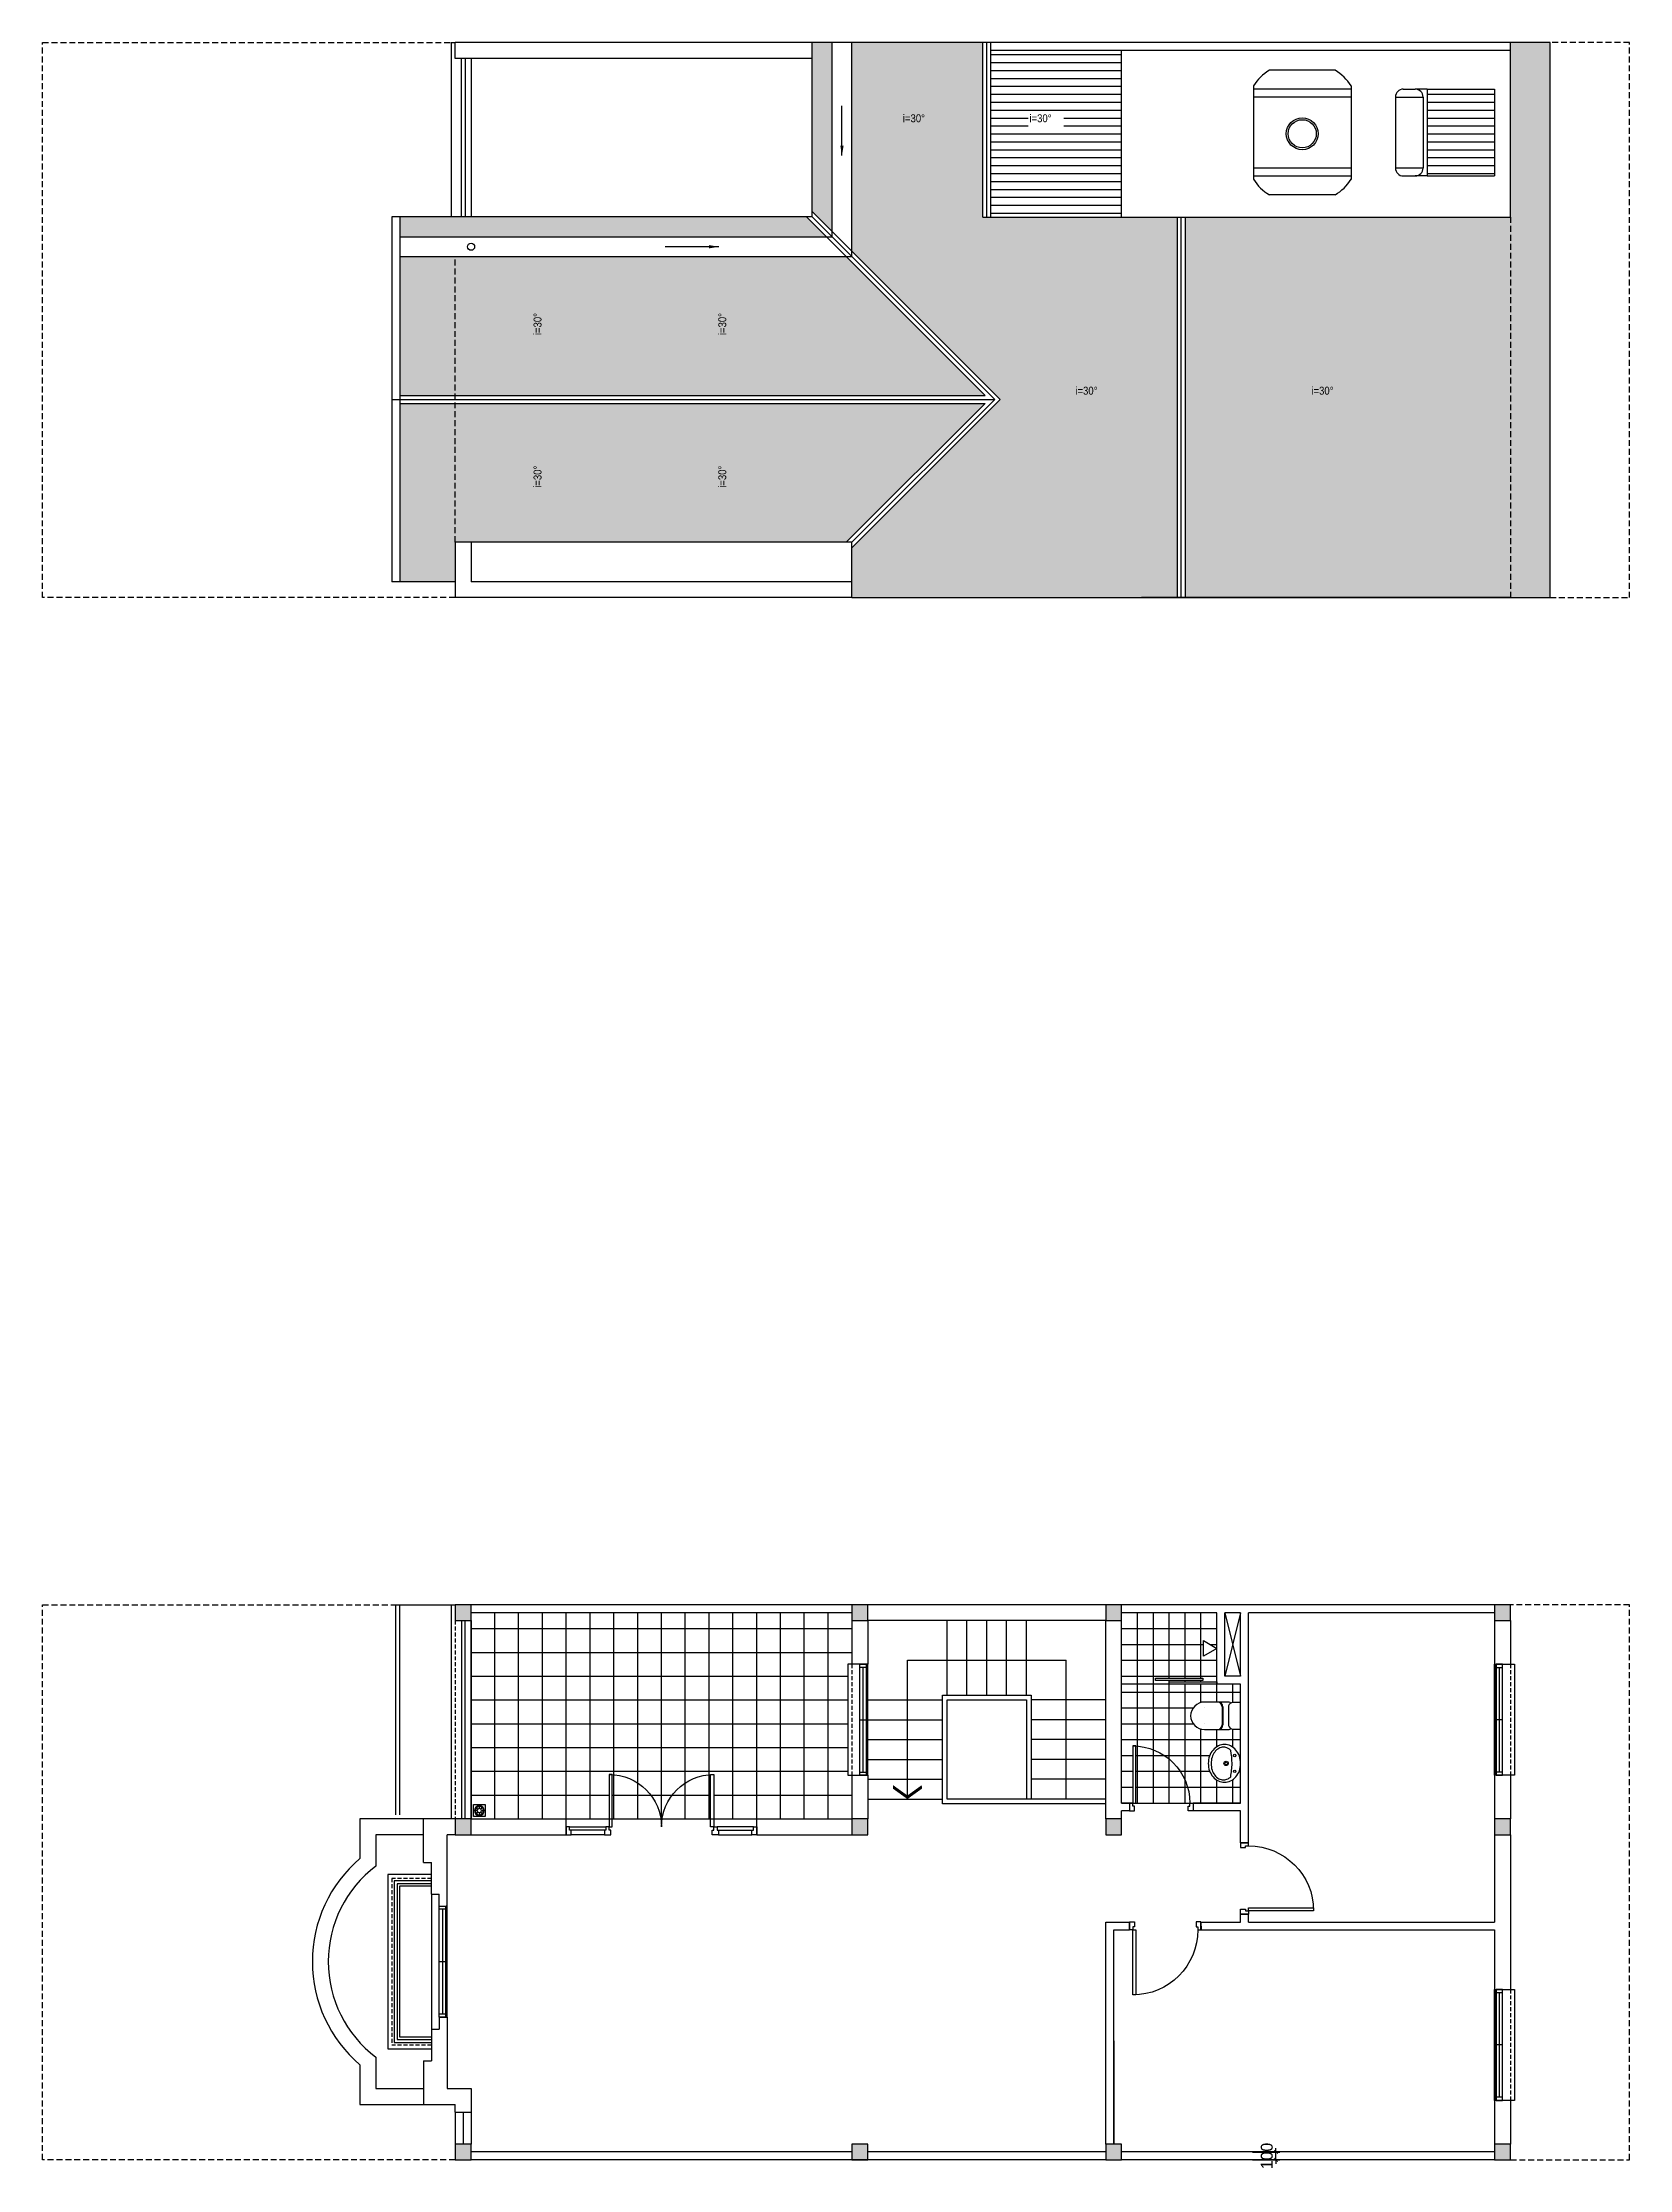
# Model space of a CAD drawing. Header units: millimetres. Extents: x 634 to 81814, y 3822 to 90754.
# Drawn here: x 1099 to 21099, y 63934 to 90754 of the extents above; entities that cross this region are included whole.
import ezdxf

# ---------------------------------------------------------------- set-up
doc = ezdxf.new("R2010")
doc.units = ezdxf.units.MM
doc.header["$MEASUREMENT"] = 0
doc.linetypes.add('DASHED', pattern=[0.75, 0.5, -0.25])
doc.linetypes.add('HIDDEN', pattern=[0.375, 0.25, -0.125])
for name, color, linetype in [('COT', 5, 'Continuous'), ('CUA', 40, 'Continuous'), ('DIM', 1, 'Continuous'), ('DOOR', 2, 'Continuous'), ('HACTH', 8, 'Continuous'), ('HAT', 252, 'Continuous'), ('HAT2', 30, 'Continuous'), ('HATCH', 34, 'Continuous'), ('LINE', 1, 'Continuous'), ('NET1', 66, 'Continuous'), ('NET2', 6, 'Continuous'), ('NET4', 5, 'Continuous'), ('NETTHAY', 4, 'Continuous'), ('NOITHAT', 11, 'Continuous'), ('nt', 146, 'Continuous'), ('TEXT', 3, 'Continuous'), ('THIETBI', 35, 'Continuous'), ('TUONG', 7, 'Continuous'), ('VAT DUNG', 9, 'Continuous'), ('VATDUNG', 8, 'Continuous')]:
    doc.layers.add(name, color=color, linetype=linetype)
doc.styles.add('Dim', font='', dxfattribs={"width": 0.95})
doc.styles.add('GHI-CHU', font='vn_vni.shx', dxfattribs={"width": 0.6, "height": 200})
doc.styles.add('style1', font='', dxfattribs={"width": 0.9})
doc.styles.get('Dim').set_extended_font_data('VNI-Helve')
doc.styles.get('style1').set_extended_font_data('VNI-Helve')
doc.dimstyles.new('LEADER', dxfattribs={"dimtxt": 60, "dimasz": 125, "dimexe": 1, "dimexo": 1, "dimgap": 1, "dimtad": 1, "dimdec": 0, "dimdsep": 46, "dimtxsty": 'style1', "dimcen": 70, "dimdle": 1, "dimclrd": 256, "dimclre": 256, "dimclrt": 7, "dimadec": 0, "dimazin": 0, "dimtfac": 1, "dimtdec": 0, "dimtix": 1, "dimtmove": 2, "dimatfit": 3, "dimfxl": 0, "dimtolj": 1, "dimtzin": 0, "dimarcsym": 0})
doc.dimstyles.new('TL50', dxfattribs={"dimscale": 0, "dimtxt": 150, "dimasz": 50, "dimexe": 50, "dimexo": 50, "dimgap": 40, "dimtad": 1, "dimdec": 0, "dimdsep": 46, "dimtxsty": 'Dim', "dimblk1": 'ARCHTICK', "dimblk2": 'ARCHTICK', "dimsah": 1, "dimcen": 1, "dimdle": 50, "dimclrd": 16, "dimclre": 16, "dimclrt": 7, "dimadec": 0, "dimazin": 0, "dimtfac": 1, "dimtdec": 0, "dimtix": 1, "dimtmove": 2, "dimatfit": 3, "dimldrblk": 'DOT', "dimfxl": 0, "dimtolj": 1, "dimarcsym": 0})

# ---------------------------------------------------------------- blocks, each defined once
blk = doc.blocks.new('_ARCHTICK')
at = {"color": 0, "linetype": 'ByBlock', "const_width": 0.15}
blk.add_lwpolyline([(-0.5, -0.5), (0.5, 0.5)], dxfattribs=at)
blk = doc.blocks.new('*D493')
at = {"layer": 'DEFPOINTS', "color": 0, "ltscale": 3, "transparency": 16777216}
for p in [(16299, 64154), (16644, 64154), (16299, 64054)]:
    blk.add_point(p, dxfattribs=at)
at = {"layer": 'DIM', "color": 16, "lineweight": -2, "ltscale": 3, "transparency": 16777216}
for p, q in [((16349, 64154), (16694, 64154)), ((16644, 64154), (16644, 64204)), ((16644, 64054), (16644, 64154)), ((16349, 64054), (16694, 64054)), ((16644, 64054), (16644, 64004))]:
    blk.add_line(p, q, dxfattribs=at)
at = {"layer": 'DIM', "color": 16, "lineweight": -2, "ltscale": 3, "transparency": 16777216, "xscale": 50, "yscale": 50, "zscale": 50}
for p, rotation in [((16644, 64154), 270), ((16644, 64054), 90)]:
    blk.add_blockref('_ARCHTICK', p, dxfattribs=dict(at, rotation=rotation))
at = {"layer": 'DIM', "color": 7, "ltscale": 3, "transparency": 16777216, "insert": (16529, 64104), "char_height": 150, "attachment_point": 5, "rotation": 90, "style": 'Dim'}
blk.add_mtext('\\A1;100', dxfattribs=at)
blk = doc.blocks.new('_Dot')
at = {"color": 0, "linetype": 'ByBlock', "lineweight": -2}
blk.add_line((-0.5, 0), (-1, 0), dxfattribs=at)
at = {"color": 0, "linetype": 'ByBlock', "const_width": 0.5}
blk.add_lwpolyline([(-0.25, 0, 1), (0.25, 0, 1)], format="xyb", close=True, dxfattribs=at)
blk = doc.blocks.new('win1400')
at = {"layer": 'DOOR', "ltscale": 3}
for p, q in [((20, 40), (20, 1360)), ((60, 40), (60, 1360)), ((100, 1360), (100, 40)), ((100, 700), (20, 700))]:
    blk.add_line(p, q, dxfattribs=at)
at = {"layer": 'DOOR'}
blk.add_lwpolyline([(0, 0), (12, 0), (12, 1400), (0, 1400)], close=True, dxfattribs=at)
at = {"layer": 'DOOR', "ltscale": 3}
for points in [[(100, 1360), (20, 1360), (20, 1400), (100, 1400)], [(100, 0), (20, 0), (20, 40), (100, 40)]]:
    blk.add_lwpolyline(points, close=True, dxfattribs=at)
blk = doc.blocks.new('door')
at = {"layer": 'DOOR', "ltscale": 3}
for points in [[(100, -40), (100, 0), (0, 0), (0, -60), (60, -60), (60, -40)], [(100, -80), (920, -80), (920, -40), (100, -40)], [(100, -860), (100, -900), (0, -900), (0, -840), (60, -840), (60, -860)]]:
    blk.add_lwpolyline(points, close=True, dxfattribs=at)
at = {"layer": 'DOOR', "color": 44, "ltscale": 3}
blk.add_arc((100, -40), 820, 270, 0, dxfattribs=at)
blk = doc.blocks.new('door800')
at = {"layer": 'DOOR', "ltscale": 3}
for points in [[(40, -100), (0, -100), (0, 0), (60, 0), (60, -60), (40, -60)], [(760, -100), (800, -100), (800, 0), (740, 0), (740, -60), (760, -60)], [(80, -100), (80, -820), (40, -820), (40, -100)]]:
    blk.add_lwpolyline(points, close=True, dxfattribs=at)
at = {"layer": 'DOOR', "color": 44, "ltscale": 3}
blk.add_arc((40, -100), 720, 270, 0, dxfattribs=at)
blk = doc.blocks.new('A$C6332211A')
blk.add_lwpolyline([(239, 408, 0.085303), (146, 392, 0.092016), (70, 348, 0.103432), (18, 281, 0.11326), (0, 204, 0.11326), (18, 128, 0.103432), (70, 60, 0.092016), (146, 16, 0.085303), (239, 0, 0.085303), (332, 16, 0.092016), (407, 60, 0.103432), (460, 128, 0.11326), (477, 204, 0.11326), (460, 281, 0.103432), (407, 348, 0.092016), (332, 392, 0.085303)], format="xyb", close=True)
for points in [[(75, 284, 0.065083), (49, 249, 0.126182), (35, 192)], [(35, 192, 0.126182), (49, 134, 0.105983), (95, 82, 0.086078), (160, 48, 0.075871), (241, 36, 0.075871), (322, 48, 0.086078), (387, 82, 0.105983), (432, 134, 0.126182), (447, 192, 0.126182), (432, 249, 0.062882), (408, 283)]]:
    blk.add_lwpolyline(points, format="xyb")
for centre, radius in [((139, 333), 15.3), ((339, 333), 15.3), ((239, 225), 27.8), ((239, 225), 18.1)]:
    blk.add_circle(centre, radius)
for centre, start, end in [((280, -844), 92.052, 100.2987), ((197, -844), 79.4023, 87.913)]:
    blk.add_arc(centre, 1146, start, end)
blk = doc.blocks.new('door2400')
at = {"layer": 'DOOR', "ltscale": 3}
for p, q in [((100, 1920), (100, 2340)), ((100, 480), (100, 60))]:
    blk.add_line(p, q, dxfattribs=at)
for points in [[(0, 2360), (0, 2400), (100, 2400), (100, 2340), (40, 2340), (40, 2360)], [(0, 1900), (40, 1900), (40, 2360), (0, 2360)], [(100, 1840), (40, 1840), (40, 1860), (0, 1860), (0, 1900), (40, 1900), (40, 1920), (100, 1920)], [(0, 1820), (-660, 1820), (-660, 1860), (0, 1860)], [(0, 580), (-660, 580), (-660, 540), (0, 540)], [(100, 560), (40, 560), (40, 540), (0, 540), (0, 500), (40, 500), (40, 480), (100, 480)], [(0, 500), (40, 500), (40, 40), (0, 40)], [(0, 40), (0, 0), (100, 0), (100, 60), (40, 60), (40, 40)]]:
    blk.add_lwpolyline(points, close=True, dxfattribs=at)
at = {"layer": 'DOOR', "color": 44, "ltscale": 3}
for centre, start, end in [((0, 1860), 180, 270), ((0, 540), 90, 180)]:
    blk.add_arc(centre, 660, start, end, dxfattribs=at)
blk = doc.blocks.new('A$C267E40F7')
at = {"layer": 'THIETBI', "ltscale": 1000}
for p, q in [((0.49, 0.75), (0.22, 0.75)), ((0.57, 0.93), (0.38, 1.12)), ((0.57, 0.57), (0.38, 0.38)), ((0.75, 1.01), (0.75, 1.28)), ((0.75, 0.49), (0.75, 0.22)), ((0.93, 0.93), (1.12, 1.12)), ((0.93, 0.57), (1.12, 0.38)), ((1.01, 0.75), (1.28, 0.75))]:
    blk.add_line(p, q, dxfattribs=at)
blk.add_lwpolyline([(0, 0), (1.5, 0), (1.5, 1.5), (0, 1.5)], close=True, dxfattribs=at)
for radius in [0.613, 0.529, 0.257]:
    blk.add_circle((0.75, 0.75), radius, dxfattribs=at)
blk = doc.blocks.new('A$C066404DB')
at = {"layer": 'THIETBI', "ltscale": 1000, "xscale": 2, "yscale": 2, "zscale": 2, "rotation": 270}
blk.add_blockref('A$C267E40F7', (0, 3), dxfattribs=at)
blk = doc.blocks.new('A$C764E3EB9')
at = {"layer": 'VATDUNG'}
for p, q in [((195, 1364), (1375, 1364)), ((237, 1364), (237, 134)), ((337, 1364), (337, 134)), ((1233, 1364), (1233, 134)), ((1333, 1364), (1333, 134)), ((0, 1164), (0, 334)), ((1570, 1164), (1570, 334)), ((195, 134), (237, 134)), ((237, 134), (1333, 134)), ((1333, 134), (1375, 134))]:
    blk.add_line(p, q, dxfattribs=at)
for radius in [201, 177]:
    blk.add_circle((800, 749), radius, dxfattribs=at)
for centre, start, end in [((507, 864), 121.9804, 149.4069), ((1063, 864), 30.5931, 58.0196), ((507, 634), 210.5931, 238.0196), ((1063, 634), 301.9804, 329.4069)]:
    blk.add_arc(centre, 589, start, end, dxfattribs=at)

msp = doc.modelspace()

# ---------------------------------------------------------------- hatches: boundary and pattern name
at = {"layer": 'HAT', "ltscale": 3}
h = msp.add_hatch(dxfattribs=at)
h.set_pattern_fill('AR-RSHKE', color=256, scale=12, angle=270, style=0)
h.set_pattern_definition([(270, (5999.22, 46254.99), (144, -306), [72, -60, 84, -36, 108, -48]), (270, (6005.22, 46182.99), (144, -306), [60, -228, 48, -72]), (270, (5990.22, 46038.99), (144, -306), [36, -372]), (0, (5999.22, 46254.99), (144, 102), [138, -438]), (0, (5999.22, 46182.99), (144, 102), [135, -441]), (0, (5999.22, 46122.99), (144, 102), [126, -450]), (0, (5990.22, 46038.99), (144, 102), [138, -438]), (0, (5990.22, 46002.99), (144, 102), [138, -438]), (0, (5999.22, 45894.99), (144, 102), [132, -444])])
h.paths.add_polyline_path([(12949.34311, 90754.49266), (11299.34311, 90754.49266), (11299.34311, 88125.49266), (13170.34311, 86254.49266), (11299.34311, 84383.49266), (11299.34311, 83754.49266), (15398.71811, 83754.49266), (15397.59311, 88554.49266), (12949.34311, 88554.49266)])
h.paths.add_polyline_path([(11049.34311, 90754.49266), (10798.96811, 90754.49266), (10798.96811, 88625.86766), (11049.34311, 88375.49266)])
h.paths.add_polyline_path([(11927.96811, 89723.24266), (12284.59311, 89723.24266), (12284.59311, 89880.36766), (11927.96811, 89880.36766)], flags=24)
h.paths.add_polyline_path([(14102.09311, 86288.11766), (14458.71811, 86288.11766), (14458.71811, 86445.24266), (14102.09311, 86445.24266)], flags=24)
h = msp.add_hatch(dxfattribs=at)
h.set_pattern_fill('AR-RSHKE', color=256, scale=12, angle=90, style=0)
h.set_pattern_definition([(90, (5999.22, 46254.99), (-144, 306), [72, -60, 84, -36, 108, -48]), (90, (5993.22, 46326.99), (-144, 306), [60, -228, 48, -72]), (90, (6008.22, 46470.99), (-144, 306), [36, -372]), (180, (5999.22, 46254.99), (-144, -102), [138, -438]), (180, (5999.22, 46326.99), (-144, -102), [135, -441]), (180, (5999.22, 46386.99), (-144, -102), [126, -450]), (180, (6008.22, 46470.99), (-144, -102), [138, -438]), (180, (6008.22, 46506.99), (-144, -102), [138, -438]), (180, (5999.22, 46614.99), (-144, -102), [132, -444])])
h.paths.add_polyline_path([(19599.34311, 88554.49266), (15499.84311, 88554.49266), (15498.71811, 83754.49266), (19598.96811, 83754.49266)])
h.paths.add_polyline_path([(20099.34311, 90754.49266), (19599.34311, 90754.49266), (19599.34311, 88554.49266), (19598.96811, 83754.49266), (20098.96811, 83754.49266)])
h.paths.add_polyline_path([(17076.96811, 86288.11766), (17433.59311, 86288.11766), (17433.59311, 86445.24266), (17076.96811, 86445.24266)], flags=24)
h = msp.add_hatch(dxfattribs=at)
h.set_pattern_fill('AR-RSHKE', color=256, scale=12, angle=180, style=0)
h.set_pattern_definition([(180, (5999.22, 46254.99), (-306, -144), [72, -60, 84, -36, 108, -48]), (180, (5927.22, 46248.99), (-306, -144), [60, -228, 48, -72]), (180, (5783.22, 46263.99), (-306, -144), [36, -372]), (270, (5999.22, 46254.99), (102, -144), [138, -438]), (270, (5927.22, 46254.99), (102, -144), [135, -441]), (270, (5867.22, 46254.99), (102, -144), [126, -450]), (270, (5783.22, 46263.99), (102, -144), [138, -438]), (270, (5747.22, 46263.99), (102, -144), [138, -438]), (270, (5639.22, 46254.99), (102, -144), [132, -444])])
h.paths.add_polyline_path([(10728.46811, 88554.86766), (5599.84311, 88554.86766), (5599.84311, 88304.49266), (10978.84311, 88304.49266)])
h.paths.add_polyline_path([(11228.84311, 88054.49266), (6299.21811, 88054.49266), (6299.21811, 86304.49266), (12978.84311, 86304.49266)])
h.paths.add_polyline_path([(6299.21811, 88054.49266), (5599.84311, 88054.49266), (5599.84311, 86304.49266), (6299.21811, 86304.49266)])
h.paths.add_polyline_path([(9741.96811, 87051.61766), (9741.96811, 87408.24266), (9584.84311, 87408.24266), (9584.84311, 87051.61766)], flags=24)
h.paths.add_polyline_path([(7413.46811, 87051.61766), (7413.46811, 87408.24266), (7256.34311, 87408.24266), (7256.34311, 87051.61766)], flags=24)
h = msp.add_hatch(dxfattribs=at)
h.set_pattern_fill('AR-RSHKE', color=256, scale=12, style=0)
h.set_pattern_definition([(0, (5999.22, 46254.99), (306, 144), [72, -60, 84, -36, 108, -48]), (0, (6071.22, 46260.99), (306, 144), [60, -228, 48, -72]), (0, (6215.22, 46245.99), (306, 144), [36, -372]), (90, (5999.22, 46254.99), (-102, 144), [138, -438]), (90, (6071.22, 46254.99), (-102, 144), [135, -441]), (90, (6131.22, 46254.99), (-102, 144), [126, -450]), (90, (6215.22, 46245.99), (-102, 144), [138, -438]), (90, (6251.22, 46245.99), (-102, 144), [138, -438]), (90, (6359.22, 46254.99), (-102, 144), [132, -444])])
h.paths.add_polyline_path([(12978.84311, 86204.49266), (6299.21811, 86204.49266), (6299.21811, 84454.49266), (11228.84311, 84454.49266)])
h.paths.add_polyline_path([(6299.21811, 86204.49266), (5599.84311, 86204.49266), (5599.84311, 83954.11766), (6299.46811, 83954.11766), (6299.46811, 84454.49266), (6299.21811, 84454.49266)])
h.paths.add_polyline_path([(7413.46811, 85126.49266), (7413.46811, 85483.11766), (7256.34311, 85483.11766), (7256.34311, 85126.49266)], flags=24)
h.paths.add_polyline_path([(9741.96811, 85126.49266), (9741.96811, 85483.11766), (9584.84311, 85483.11766), (9584.84311, 85126.49266)], flags=24)
h = msp.add_hatch(dxfattribs=at)
h.set_pattern_fill('_USER', color=256, scale=200, style=0, double=1, pattern_type=0)
h.set_pattern_definition([(0, (14699.22, 68554.5), (0, 200), []), (90, (14699.22, 68554.5), (-200, 1e-14), [])])
h.paths.add_polyline_path([(15729.59311, 70602.49266), (15899.21811, 70504.49266), (15899.21811, 70954.49266), (14699.34311, 70954.49266), (14699.34311, 70854.49266), (14699.21811, 70854.49266), (14699.21811, 70054.49266), (15299.21811, 70054.49266), (15299.21811, 70084.49266), (15899.21811, 70084.49266), (15899.21811, 70504.49266), (15729.59311, 70406.49266)])
h.paths.add_polyline_path([(15724.46811, 70129.49266), (15724.46811, 70099.49266), (15124.46811, 70099.49266), (15124.46811, 70129.49266)], flags=16)
edge = h.paths.add_edge_path()
edge.add_line((16199.21811, 70054.49266), (15899.21811, 70054.49266))
edge.add_line((15899.21811, 70054.49266), (15299.34311, 70054.49266))
edge.add_line((15299.21811, 70054.49266), (14699.09311, 70054.49266))
edge.add_line((14699.21811, 70054.49266), (14699.21811, 68554.49266))
edge.add_line((14699.21811, 68554.49266), (14799.34311, 68554.49266))
edge.add_line((14799.34311, 68554.49266), (14839.34311, 68554.49266))
edge.add_line((14839.34311, 68554.49266), (14839.34311, 69274.49266))
edge.add_line((14839.34311, 69274.49266), (14879.34311, 69274.49266))
edge.add_line((14879.34311, 69274.49266), (14879.34311, 69273.36766))
edge.add_arc((14839.34311, 68554.49266), 720, 0, 86.815261463, ccw=False)
edge.add_line((15559.34311, 68554.49266), (15599.34311, 68554.49266))
edge.add_line((15599.34311, 68554.49266), (16199.21811, 68554.49266))
edge.add_line((16199.21811, 68554.49266), (16199.21811, 69054.49266))
edge.add_ellipse((15995.09311, 69054.49266), major_axis=(-0.0001, -238.7), ratio=0.8550481777, start_angle=0, end_angle=90.000028479, ccw=False)
edge.add_ellipse((15995.09311, 69054.49266), major_axis=(-0.0001, -238.7), ratio=0.8550481777, start_angle=90.000028479, end_angle=360, ccw=False)
edge.add_line((16199.21811, 69054.49266), (16199.21811, 69503.49266))
edge.add_arc((16182.09311, 69503.49266), 17.1557, -89.999999999, 0, ccw=False)
edge.add_line((16182.09311, 69486.36766), (16106.21811, 69486.36766))
edge.add_arc((16105.46811, 69549.36766), 63.04411, 237.949804771, 270.618046624, ccw=False)
edge.add_arc((16055.09311, 69497.99266), 17.1557, 270, 353.389992556, ccw=False)
edge.add_line((16055.09311, 69480.74266), (15742.96811, 69480.74266))
edge.add_arc((15742.84311, 69654.49266), 173.70147, 90, 270, ccw=False)
edge.add_line((15742.84311, 69828.24266), (16054.96811, 69828.24266))
edge.add_arc((16055.09311, 69810.99266), 17.1557, 10.69678812, 90, ccw=False)
edge.add_arc((16102.71811, 69762.24266), 60.39184, 87.935991884, 120.64644551, ccw=False)
edge.add_line((16104.84311, 69822.61766), (16182.09311, 69822.61766))
edge.add_arc((16182.09311, 69805.49266), 17.1557, 0, 90.000000001, ccw=False)
edge.add_line((16199.21811, 69805.49266), (16199.21811, 70054.49266))
h.paths.add_polyline_path([(14879.34311, 69273.36766), (14879.34311, 68554.49266), (15559.34311, 68554.49266, 0.3980254705)], flags=17)
at = {"layer": 'HATCH', "ltscale": 3}
h = msp.add_hatch(dxfattribs=at)
h.set_pattern_fill('_USER', color=256, scale=300, style=0, double=1, pattern_type=0)
h.set_pattern_definition([(0, (8899.34, 68354.5), (0, 300), []), (90, (8899.34, 68354.5), (-300, 2e-14), [])])
edge = h.paths.add_edge_path()
edge.add_line((11249.21811, 70204.49266), (11299.21811, 70204.49266))
edge.add_line((11299.21811, 70204.49266), (11299.21811, 70854.49266))
edge.add_line((11299.34311, 70854.49266), (11299.34311, 70954.49266))
edge.add_line((11299.34311, 70954.49266), (6499.34311, 70954.49266))
edge.add_line((6499.34311, 70954.49266), (6499.34311, 70854.49266))
edge.add_line((6499.34311, 70854.49266), (6499.34311, 68354.49266))
edge.add_line((6499.34311, 68354.49266), (7699.34311, 68354.49266))
edge.add_line((7699.34311, 68354.49266), (8239.34311, 68354.49266))
edge.add_line((8239.34311, 68354.49266), (8239.34311, 68914.49266))
edge.add_line((8239.34311, 68914.49266), (8279.34311, 68914.49266))
edge.add_line((8279.34311, 68914.49266), (8279.34311, 68913.24266))
edge.add_arc((8239.34311, 68254.49266), 660, 8.714721064, 86.525399207, ccw=False)
edge.add_line((8891.71811, 68354.49266), (8906.96811, 68354.49266))
edge.add_arc((9559.34311, 68254.49266), 660, 93.474600793, 171.285278936, ccw=False)
edge.add_line((9519.34311, 68913.24266), (9519.34311, 68914.49266))
edge.add_line((9519.34311, 68914.49266), (9559.34311, 68914.49266))
edge.add_line((9559.34311, 68914.49266), (9559.34311, 68354.49266))
edge.add_line((9559.34311, 68354.49266), (10099.34311, 68354.49266))
edge.add_line((10099.34311, 68354.49266), (11299.21811, 68354.49266))
edge.add_line((11299.21811, 68354.49266), (11299.21811, 68804.36766))
edge.add_line((11299.21811, 68804.36766), (11299.21811, 68804.36766))
edge.add_line((11299.21811, 68804.36766), (11299.21811, 68804.49266))
edge.add_line((11299.21811, 68804.49266), (11249.21811, 68804.49266))
edge.add_line((11249.21811, 68804.49266), (11249.21811, 70204.49266))
h.paths.add_polyline_path([(9519.34311, 68913.24266, 0.3531891823), (8906.96811, 68354.49266), (9519.34311, 68354.49266)], flags=17)
h.paths.add_polyline_path([(8279.34311, 68913.24266), (8279.34311, 68354.49266), (8891.71811, 68354.49266, 0.3531891823)], flags=17)
at = {"layer": 'NET4', "ltscale": 3}
h = msp.add_hatch(color=256, dxfattribs=at)
h.paths.add_polyline_path([(19599.34311, 71054.49266), (19399.34311, 71054.49266), (19399.34311, 70854.49266), (19599.34311, 70854.49266), (19599.34311, 70954.11766), (19599.34311, 70954.11766)])
h.paths.add_polyline_path([(14699.34311, 71054.49266), (14699.21811, 71054.49266), (14499.34311, 71054.49266), (14499.34311, 70854.49266), (14699.34311, 70854.49266)])
h.paths.add_polyline_path([(11499.34311, 71054.49266), (11499.21811, 71054.49266), (11299.34311, 71054.49266), (11299.34311, 70854.49266), (11499.34311, 70854.49266)])
h.paths.add_polyline_path([(6499.34311, 71054.24266), (6499.21811, 71054.24266), (6499.21811, 71054.49266), (6299.34311, 71054.49266), (6299.34311, 70854.49266), (6499.34311, 70854.49266)])
h.paths.add_polyline_path([(6499.34311, 68354.49266), (6299.34311, 68354.49266), (6299.34311, 68154.49266), (6499.34311, 68154.49266)])
h.paths.add_polyline_path([(6499.34311, 64254.49266), (6299.34311, 64254.49266), (6299.34311, 64054.49266), (6499.34311, 64054.49266)])
h.paths.add_polyline_path([(11499.34311, 64254.49266), (11299.34311, 64254.49266), (11299.34311, 64054.49266), (11499.34311, 64054.49266)])
h.paths.add_polyline_path([(11499.34311, 68354.49266), (11477.84311, 68354.49266), (11299.34311, 68354.49266), (11299.34311, 68154.49266), (11477.84311, 68154.49266), (11499.34311, 68154.49266)])
h.paths.add_polyline_path([(14699.34311, 68354.49266), (14499.34311, 68354.49266), (14499.34311, 68154.49266), (14699.34311, 68154.49266)])
h.paths.add_polyline_path([(14699.34311, 64254.49266), (14499.34311, 64254.49266), (14499.34311, 64054.49266), (14699.34311, 64054.49266)])
h.paths.add_polyline_path([(19599.34311, 64254.49266), (19399.34311, 64254.49266), (19399.34311, 64054.49266), (19599.34311, 64054.49266), (19599.34311, 64154.86766), (19599.34311, 64154.86766)])
h.paths.add_polyline_path([(19599.34311, 68354.49266), (19399.34311, 68354.49266), (19399.34311, 68154.49266), (19599.34311, 68154.49266)])
at = {"layer": 'VAT DUNG'}
h = msp.add_hatch(dxfattribs=at)
h.set_pattern_fill('_USER', color=256, scale=100, style=0, pattern_type=0)
h.set_pattern_definition([(360, (-12836.41, 7502.74), (2e-14, 100), [])])
h.paths.add_polyline_path([(18549.34311, 89071.74266), (19399.34311, 89071.74266), (19399.34311, 90167.36766), (18549.34311, 90167.36766)])

# ---------------------------------------------------------------- linework, layer by layer
at = {"layer": 'COT', "ltscale": 3}
for points in [[(6299.34311, 70854.49266), (6499.34311, 70854.49266), (6499.34311, 71054.49266), (6299.34311, 71054.49266)], [(11299.34311, 70854.49266), (11499.34311, 70854.49266), (11499.34311, 71054.49266), (11299.34311, 71054.49266)], [(14499.34311, 70854.49266), (14699.34311, 70854.49266), (14699.34311, 71054.49266), (14499.34311, 71054.49266)], [(19399.34311, 70854.49266), (19599.34311, 70854.49266), (19599.34311, 71054.49266), (19399.34311, 71054.49266)], [(6299.34311, 68154.49266), (6499.34311, 68154.49266), (6499.34311, 68354.49266), (6299.34311, 68354.49266)], [(11299.34311, 68154.49266), (11499.34311, 68154.49266), (11499.34311, 68354.49266), (11299.34311, 68354.49266)], [(14499.34311, 68154.49266), (14699.34311, 68154.49266), (14699.34311, 68354.49266), (14499.34311, 68354.49266)], [(19399.34311, 68154.49266), (19599.34311, 68154.49266), (19599.34311, 68354.49266), (19399.34311, 68354.49266)], [(6299.34311, 64054.49266), (6499.34311, 64054.49266), (6499.34311, 64254.49266), (6299.34311, 64254.49266)], [(11299.34311, 64054.49266), (11499.34311, 64054.49266), (11499.34311, 64254.49266), (11299.34311, 64254.49266)], [(14499.34311, 64054.49266), (14699.34311, 64054.49266), (14699.34311, 64254.49266), (14499.34311, 64254.49266)], [(19399.34311, 64054.49266), (19599.34311, 64054.49266), (19599.34311, 64254.49266), (19399.34311, 64254.49266)]]:
    msp.add_lwpolyline(points, close=True, dxfattribs=at)
at = {"layer": 'CUA', "ltscale": 250}
for p, q in [((6299.84311, 90554.49266), (6299.84311, 90754.49266)), ((10798.96811, 90754.49266), (6299.84311, 90754.49266)), ((10798.96811, 90554.49266), (6299.84311, 90554.49266))]:
    msp.add_line(p, q, dxfattribs=at)
at = {"layer": 'DIM', "ltscale": 200}
for p, q in [((12949.34311, 88554.49266), (12949.34311, 90754.49266)), ((13049.34311, 88554.49266), (13049.34311, 90754.49266)), ((10728.46811, 88554.86766), (12978.84311, 86304.49266)), ((10798.96811, 88625.86766), (13170.34311, 86254.49266)), ((15397.59311, 88554.49266), (15398.71811, 83754.49266)), ((15499.84311, 88554.49266), (15498.71811, 83754.49266)), ((5599.84311, 86304.49266), (12978.84311, 86304.49266)), ((5599.84311, 86204.49266), (12978.84311, 86204.49266)), ((11228.84311, 84454.49266), (12978.84311, 86204.49266)), ((11299.34311, 84383.49266), (13170.34311, 86254.49266)), ((6379.34311, 70854.49266), (6379.34311, 68354.49266)), ((6419.34311, 70854.49266), (6419.34311, 68354.49266))]:
    msp.add_line(p, q, dxfattribs=at)
for points in [[(5999.21811, 67574.99266), (5529.21811, 67574.99266), (5529.21811, 65534.99266), (5999.21811, 65534.99266)], [(5999.21811, 67534.99266), (5569.21811, 67534.99266), (5569.21811, 65574.99266), (5999.21811, 65574.99266)]]:
    msp.add_lwpolyline(points, dxfattribs=at)
at = {"layer": 'DOOR'}
for p, q in [((15899.21811, 70054.49266), (14699.34311, 70054.49266)), ((5999.21811, 67404.49266), (5999.21811, 65704.49266))]:
    msp.add_line(p, q, dxfattribs=at)
at = {"layer": 'DOOR', "ltscale": 3}
for p, q in [((14799.34311, 68554.49266), (15599.34311, 68554.49266)), ((7699.34311, 68354.49266), (10099.34311, 68354.49266)), ((6299.34311, 64654.99266), (6299.34311, 64254.49266)), ((6399.34311, 64654.99266), (6399.34311, 64254.49266)), ((6499.34311, 64654.99266), (6499.34311, 64254.49266))]:
    msp.add_line(p, q, dxfattribs=at)
at = {"layer": 'DOOR'}
for points in [[(11299.34311, 70304.49266), (11249.34311, 70304.49266), (11249.34311, 68904.49266), (11299.34311, 68904.49266)], [(19599.34311, 70304.49266), (19649.34311, 70304.49266), (19649.34311, 68904.49266), (19599.34311, 68904.49266)], [(19599.34311, 66204.49266), (19649.34311, 66204.49266), (19649.34311, 64804.49266), (19599.34311, 64804.49266)]]:
    msp.add_lwpolyline(points, dxfattribs=at)
for points in [[(15124.46811, 70129.49266), (15724.46811, 70129.49266), (15724.46811, 70099.49266), (15124.46811, 70099.49266)], [(15299.21811, 70084.49266), (15899.21811, 70084.49266), (15899.21811, 70054.49266), (15299.21811, 70054.49266)]]:
    msp.add_lwpolyline(points, close=True, dxfattribs=at)
at = {"layer": 'HACTH', "ltscale": 3}
for p, q in [((13049.34311, 90602.86766), (14700.21811, 90602.86766)), ((13049.34311, 90502.86766), (14700.21811, 90502.86766)), ((13049.34311, 90402.86766), (14700.21811, 90402.86766)), ((13049.34311, 90302.86766), (14700.21811, 90302.86766)), ((13049.34311, 90202.86766), (14700.21811, 90202.86766)), ((13049.34311, 90102.86766), (14700.21811, 90102.86766)), ((13049.34311, 90002.86766), (14700.21811, 90002.86766)), ((13049.34311, 89902.86766), (14700.21811, 89902.86766)), ((13049.34311, 89802.86766), (13523.21811, 89802.86766)), ((13049.34311, 89702.86766), (13523.21811, 89702.86766)), ((13049.34311, 89602.86766), (14700.21811, 89602.86766)), ((13969.84311, 89802.86766), (14700.21811, 89802.86766)), ((13969.84311, 89702.86766), (14700.21811, 89702.86766)), ((13049.34311, 89502.86766), (14700.21811, 89502.86766)), ((13049.34311, 89402.86766), (14700.21811, 89402.86766)), ((13049.34311, 89302.86766), (14700.21811, 89302.86766)), ((13049.34311, 89202.86766), (14700.21811, 89202.86766)), ((13049.34311, 89102.86766), (14700.21811, 89102.86766)), ((13049.34311, 89002.86766), (14700.21811, 89002.86766)), ((13049.34311, 88902.86766), (14700.21811, 88902.86766)), ((13049.34311, 88802.86766), (14700.21811, 88802.86766)), ((13049.34311, 88702.86766), (14700.21811, 88702.86766)), ((13049.34311, 88602.86766), (14700.21811, 88602.86766))]:
    msp.add_line(p, q, dxfattribs=at)
at = {"layer": 'HAT2', "ltscale": 3}
for p, q in [((14799.34311, 67054.61766), (14799.46811, 66954.61766)), ((15699.34311, 67055.49266), (15699.46811, 66955.49266))]:
    msp.add_line(p, q, dxfattribs=at)
at = {"layer": 'HATCH', "linetype": 'Continuous'}
for p, q in [((6249.84311, 90754.49266), (6249.84311, 88554.86766)), ((6249.84311, 90754.49266), (6299.84311, 90754.49266)), ((6499.84311, 90554.49266), (6499.84311, 88554.86766)), ((5549.21811, 71054.49266), (6249.34311, 71054.49266)), ((5549.21811, 71054.49266), (5549.21811, 68404.49266)), ((5549.21811, 71054.49266), (6249.34311, 71054.49266)), ((5599.21811, 71054.49266), (5599.21811, 68404.49266))]:
    msp.add_line(p, q, dxfattribs=at)
for points in [[(5899.21811, 68355.24266), (5099.34311, 68355.24266), (5099.34311, 67855.24266, 0.4613988315), (5099.34311, 65254.49266), (5099.34311, 64754.49266), (5899.21811, 64754.49266)], [(5899.21811, 68155.24266), (5299.34311, 68155.24266), (5299.34311, 67759.49266, 0.4980971984), (5299.34311, 65350.24266), (5299.34311, 64954.49266), (5899.21811, 64954.49266)]]:
    msp.add_lwpolyline(points, format="xyb", dxfattribs=at)
at = {"layer": 'LINE', "linetype": 'HIDDEN', "ltscale": 300}
for p, q in [((1098.96811, 83754.49266), (1099.34311, 90754.49266)), ((1099.34311, 90754.49266), (6249.84311, 90754.49266)), ((21099.34311, 90754.49266), (20099.34311, 90754.49266)), ((21098.96811, 83754.49266), (21099.34311, 90754.49266)), ((6299.46811, 83754.49266), (1098.96811, 83754.49266)), ((20098.96811, 83754.49266), (21098.96811, 83754.49266))]:
    msp.add_line(p, q, dxfattribs=at)
for points in [[(6299.34311, 64054.49266), (1099.34311, 64054.49266), (1099.34311, 71054.49266), (5549.21811, 71054.49266)], [(19599.34311, 64054.49266), (21099.34311, 64054.49266), (21099.34311, 71054.49266), (19599.34311, 71054.49266)]]:
    msp.add_lwpolyline(points, dxfattribs=at)
at = {"layer": 'NET1', "ltscale": 3}
for p, q in [((6374.84311, 90554.49266), (6374.84311, 88554.86766)), ((6424.84311, 90554.49266), (6424.84311, 88554.86766))]:
    msp.add_line(p, q, dxfattribs=at)
at = {"layer": 'NET1', "linetype": 'HIDDEN', "ltscale": 200}
for p, q in [((6299.34311, 70854.49266), (6299.34311, 68354.49266)), ((11299.34311, 70304.49266), (11299.34311, 68904.49266)), ((19599.34311, 70304.49266), (19599.34311, 68904.49266)), ((19599.34311, 66204.49266), (19599.34311, 64804.49266))]:
    msp.add_line(p, q, dxfattribs=at)
msp.add_lwpolyline([(5999.21811, 67604.99266), (5499.21811, 67604.99266), (5499.21811, 65504.99266), (5999.21811, 65504.99266)], dxfattribs=at)
at = {"layer": 'NET2', "ltscale": 3}
msp.add_circle((6499.84311, 88179.49266), 45, dxfattribs=at)
at = {"layer": 'NETTHAY', "linetype": 'Continuous'}
for p, q in [((10798.96811, 88554.86766), (10798.96811, 90754.49266)), ((20099.34311, 90754.49266), (10798.96811, 90754.49266)), ((11049.34311, 88304.49266), (11049.34311, 90754.49266)), ((11299.34311, 88054.49266), (11299.34311, 90754.49266)), ((12999.34311, 88554.49266), (12999.34311, 90754.49266)), ((19599.34311, 90654.49266), (13049.34311, 90655.49266)), ((14699.34311, 88554.49266), (14699.34311, 90655.24266)), ((19599.34311, 88554.49266), (19599.34311, 90754.49266)), ((20098.96811, 83754.49266), (20099.34311, 90754.49266)), ((10798.96811, 88554.86766), (5499.84311, 88554.86766)), ((5499.84311, 88554.86766), (5499.84311, 83954.11766)), ((5599.84311, 88554.86766), (5599.84311, 83954.11766)), ((10799.21811, 88554.86766), (13099.59311, 86254.49266)), ((12949.34311, 88554.49266), (19599.34311, 88554.49266)), ((15448.71811, 83754.49266), (15448.71811, 88554.49266)), ((5599.84311, 88304.49266), (11049.34311, 88304.49266)), ((5599.84311, 88054.49266), (11299.34311, 88054.49266)), ((5499.84311, 86254.49266), (13099.59311, 86254.49266)), ((11299.34311, 84454.24266), (13099.59311, 86254.49266)), ((11299.34311, 84454.49266), (6299.21811, 84454.49266)), ((6299.46811, 84454.49266), (6299.46811, 83754.49266)), ((6499.46811, 84454.49266), (6499.46811, 83954.49266)), ((11299.34311, 83754.49266), (11299.34311, 84454.49266)), ((6299.46811, 83954.11766), (5499.84311, 83954.11766)), ((11299.34311, 83954.49266), (6499.46811, 83954.49266)), ((11299.34311, 83754.49266), (6299.46811, 83754.49266)), ((11299.34311, 83754.49266), (20098.96811, 83754.49266)), ((6249.34311, 71054.49266), (6249.34311, 68354.49266)), ((6249.34311, 71054.49266), (6299.34311, 71054.49266)), ((6499.34311, 70854.49266), (6499.34311, 68354.49266)), ((5999.21811, 67504.99266), (5599.21811, 67504.99266)), ((5599.21811, 67504.99266), (5599.21811, 65604.99266)), ((5599.21811, 65604.99266), (5999.21811, 65604.99266))]:
    msp.add_line(p, q, dxfattribs=at)
at = {"layer": 'NETTHAY', "linetype": 'HIDDEN', "ltscale": 300}
for p, q in [((19599.34311, 88554.49266), (19598.96811, 83754.49266)), ((6299.21811, 84454.49266), (6299.21811, 88054.49266))]:
    msp.add_line(p, q, dxfattribs=at)
at = {"layer": 'NETTHAY', "linetype": 'DASHED', "ltscale": 250}
msp.add_line((11299.34311, 83754.49266), (19598.96811, 83754.49266), dxfattribs=at)
at = {"layer": 'NETTHAY', "ltscale": 200}
for points in [[(12303.34311, 89652.86766, 0, 0, 0), (11943.09311, 89652.86766, 50, 0, 0), (11758.09311, 89652.86766, 0, 0, 0)], [(13478.96811, 89652.86766, 0, 0, 0), (13839.21811, 89652.86766, 50, 0, 0), (14024.21811, 89652.86766, 0, 0, 0)], [(7483.84311, 87007.11766, 0, 0, 0), (7483.84311, 87367.36766, 50, 0, 0), (7483.84311, 87552.36766, 0, 0, 0)], [(9812.34311, 87007.11766, 0, 0, 0), (9812.34311, 87367.36766, 50, 0, 0), (9812.34311, 87552.36766, 0, 0, 0)], [(14477.46811, 86217.74266, 0, 0, 0), (14117.21811, 86217.74266, 50, 0, 0), (13932.21811, 86217.74266, 0, 0, 0)], [(17032.46811, 86217.74266, 0, 0, 0), (17392.71811, 86217.74266, 50, 0, 0), (17577.71811, 86217.74266, 0, 0, 0)], [(7483.84311, 85501.86766, 0, 0, 0), (7483.84311, 85141.61766, 50, 0, 0), (7483.84311, 84956.61766, 0, 0, 0)], [(9812.34311, 85501.86766, 0, 0, 0), (9812.34311, 85141.61766, 50, 0, 0), (9812.34311, 84956.61766, 0, 0, 0)]]:
    msp.add_lwpolyline(points, format="xyseb", dxfattribs=at)
at = {"layer": 'NETTHAY', "linetype": 'Continuous'}
msp.add_lwpolyline([(5999.21811, 67654.99266), (5449.21811, 67654.99266), (5449.21811, 65454.99266), (5999.21811, 65454.99266)], dxfattribs=at)
at = {"layer": 'NOITHAT'}
msp.add_line((14599.21811, 65554.49266), (14599.34311, 64254.49266), dxfattribs=at)
at = {"layer": 'nt'}
for p, q in [((12499.34311, 69914.49266), (12499.34311, 70854.49266)), ((12749.34311, 69914.49266), (12749.34311, 70854.49266)), ((12999.34311, 69914.49266), (12999.34311, 70854.49266)), ((13249.34311, 69914.49266), (13249.34311, 70854.49266)), ((13499.34311, 69914.49266), (13499.34311, 70854.49266)), ((15999.21811, 70954.49266), (16199.21811, 70154.49266)), ((16199.21811, 70954.49266), (15999.21811, 70154.49266)), ((11999.34311, 68604.49266), (11999.34311, 70354.49266)), ((11999.34311, 70354.49266), (13999.34311, 70354.49266)), ((13999.34311, 68604.49266), (13999.34311, 70354.49266)), ((11499.34311, 69854.49266), (12439.34311, 69854.49266)), ((14499.34311, 69854.49266), (13559.34311, 69854.49266)), ((16055.09311, 69828.24266), (15742.84311, 69828.24266)), ((15966.96811, 69768.11766), (15966.96811, 69540.86766)), ((15975.46811, 69768.11766), (15975.46811, 69540.86766)), ((11499.34311, 69604.49266), (12439.34311, 69604.49266)), ((14499.34311, 69604.49266), (13559.34311, 69604.49266)), ((15742.84311, 69480.74266), (16055.09311, 69480.74266)), ((11499.34311, 69354.49266), (12439.34311, 69354.49266)), ((14499.34311, 69354.49266), (13559.34311, 69354.49266)), ((11499.34311, 69104.49266), (12439.34311, 69104.49266)), ((14499.34311, 69104.49266), (13559.34311, 69104.49266)), ((11499.34311, 68854.49266), (12439.34311, 68854.49266)), ((14499.34311, 68854.49266), (13559.34311, 68854.49266)), ((11499.34311, 68604.49266), (12439.34311, 68604.49266))]:
    msp.add_line(p, q, dxfattribs=at)
at = {"layer": 'nt', "linetype": 'Continuous', "ltscale": 0.05}
msp.add_lwpolyline([(15899.21811, 70504.49266), (15729.59311, 70406.49266), (15729.59311, 70602.49266)], close=True, dxfattribs=at)
at = {"layer": 'nt'}
for points in [[(14499.34311, 68544.49266), (12439.34311, 68544.49266), (12439.34311, 69914.49266), (13559.34311, 69914.49266), (13559.34311, 68604.49266)], [(14499.34311, 68604.49266), (12499.34311, 68604.49266), (12499.34311, 69854.49266), (13499.34311, 69854.49266), (13499.34311, 68604.49266)]]:
    msp.add_lwpolyline(points, dxfattribs=at)
msp.add_lwpolyline([(16104.84311, 69486.36766), (16182.09311, 69486.36766, 0.4142135624), (16199.21811, 69503.49266), (16199.21811, 69805.49266, 0.4142135624), (16182.09311, 69822.61766), (16104.84311, 69822.61766, 0.3406996405), (16044.84311, 69779.74266), (16044.84311, 69532.24266, 0.3326447935)], format="xyb", close=True, dxfattribs=at)
for centre, radius, start, end in [((15742.84311, 69654.49266), 173.70147, 90, 270), ((15904.34311, 69766.49266), 62.6688, 0, 82.874983651), ((15915.46811, 69768.11766), 60.04495, 0, 90), ((16055.09311, 69810.99266), 17.1557, 7.125016349, 90), ((15904.34311, 69542.49266), 62.6688, 277.125016349, 0), ((15915.46811, 69540.86766), 60.04495, 270, 0), ((16055.09311, 69497.99266), 17.1557, 270, 352.874983651)]:
    msp.add_arc(centre, radius, start, end, dxfattribs=at)
for points in [[(11817.84311, 68780.86766), (11999.71811, 68650.24266), (11817.46811, 68735.11766), (11999.34311, 68604.49266)], [(12180.84311, 68780.86766), (11998.96811, 68650.24266), (12181.21811, 68735.11766), (11999.34311, 68604.49266)]]:
    msp.add_solid(points, dxfattribs=at)
at = {"layer": 'TUONG', "ltscale": 200}
for p, q in [((19598.96811, 83754.49266), (14947.84311, 83754.49266)), ((11299.21811, 71054.49266), (6499.34311, 71054.49266)), ((11299.34311, 70954.49266), (6499.34311, 70954.49266)), ((11299.21811, 70854.49266), (11299.34311, 70304.49266)), ((11499.21811, 70854.49266), (11499.34311, 70304.49266)), ((14499.34311, 71054.49266), (11499.34311, 71054.49266)), ((14499.34311, 70854.49266), (11499.34311, 70854.49266)), ((14499.34311, 68354.49266), (14499.34311, 70854.49266)), ((14699.21811, 68554.49266), (14699.21811, 70854.49266)), ((19399.46811, 71054.49266), (14699.34311, 71054.49266)), ((15899.21811, 70954.49266), (14699.34311, 70954.49266)), ((15899.21811, 70054.49266), (15899.21811, 70954.49266)), ((16199.21811, 70954.49266), (15999.21811, 70954.49266)), ((15999.21811, 70154.49266), (15999.21811, 70954.49266)), ((16199.21811, 70154.49266), (16199.21811, 70954.49266)), ((16299.21811, 68054.49266), (16299.21811, 70954.49266)), ((19399.46811, 70954.49266), (16299.21811, 70954.49266)), ((19399.34311, 70854.49266), (19399.34311, 70304.49266)), ((19599.34311, 70854.49266), (19599.34311, 70304.49266)), ((11499.34311, 70304.49266), (11299.34311, 70304.49266)), ((11499.34311, 70304.49266), (11299.34311, 70304.49266)), ((19399.34311, 70304.49266), (19599.34311, 70304.49266)), ((19399.34311, 70304.49266), (19599.34311, 70304.49266)), ((16199.21811, 70054.49266), (15899.21811, 70054.49266)), ((16199.21811, 70054.49266), (15899.21811, 70054.49266)), ((16199.21811, 70154.49266), (15999.21811, 70154.49266)), ((16199.21811, 70154.49266), (15999.21811, 70154.49266)), ((16199.21811, 68554.49266), (16199.21811, 70054.49266)), ((11299.34311, 68904.49266), (11299.21811, 68354.49266)), ((11299.34311, 68904.49266), (11499.34311, 68904.49266)), ((11499.34311, 68904.49266), (11499.21811, 68354.49266)), ((19399.34311, 68904.36766), (19399.34311, 68354.49266)), ((19599.34311, 68904.36766), (19399.34311, 68904.36766)), ((19599.34311, 68904.36766), (19599.34311, 68354.49266)), ((14699.21811, 68354.49266), (14699.21811, 68454.49266)), ((14799.34311, 68554.49266), (14699.34311, 68554.49266)), ((14799.34311, 68454.49266), (14699.34311, 68454.49266)), ((14799.34311, 68554.49266), (14799.34311, 68454.49266)), ((16199.21811, 68554.49266), (15599.34311, 68554.49266)), ((15599.34311, 68554.49266), (15599.34311, 68454.49266)), ((16199.21811, 68454.49266), (15599.34311, 68454.49266)), ((16199.21811, 68054.49266), (16199.21811, 68454.49266)), ((6299.21811, 68354.49266), (5899.21811, 68354.49266)), ((6299.21811, 68354.49266), (5899.21811, 68354.49266)), ((5899.21811, 67804.49266), (5899.21811, 68354.49266)), ((6299.34311, 68354.49266), (5899.21811, 68354.49266)), ((6299.34311, 68354.49266), (5899.21811, 68354.49266)), ((6199.21811, 67254.49266), (6199.21811, 68154.49266)), ((6499.34311, 68354.49266), (7699.34311, 68354.49266)), ((6499.34311, 68154.49266), (6899.21811, 68154.49266)), ((6499.34311, 68154.49266), (7699.34311, 68154.49266)), ((10099.34311, 68354.49266), (11299.34311, 68354.49266)), ((10099.34311, 68154.49266), (11299.34311, 68154.49266)), ((19399.34311, 68154.49266), (19399.34311, 67054.49266)), ((19599.34311, 68154.49266), (19599.34311, 66204.49266)), ((16199.21811, 68054.49266), (16299.21811, 68054.49266)), ((5899.21811, 67804.49266), (5999.21811, 67804.49266)), ((5999.21811, 67404.49266), (5999.21811, 67804.49266)), ((5999.21811, 67404.49266), (6099.21811, 67404.49266)), ((6099.21811, 67254.49266), (6099.21811, 67404.49266)), ((6099.21811, 67254.49266), (6199.21811, 67254.49266)), ((6099.21811, 67254.49266), (6099.21811, 67254.49266)), ((6099.21811, 67253.74266), (6099.21811, 67254.49266)), ((6099.21811, 67254.49266), (6199.21811, 67254.49266)), ((6099.21811, 67254.49266), (6199.21811, 67254.49266)), ((6099.21811, 67254.49266), (6099.21811, 67254.49266)), ((6099.21811, 67203.74266), (6099.21811, 67204.49266)), ((14499.46811, 64254.49266), (14499.34311, 67054.49266)), ((14499.34311, 67054.49266), (14799.34311, 67054.49266)), ((15699.34311, 67054.49266), (16199.21811, 67054.49266)), ((16199.21811, 67054.49266), (16199.21811, 67154.49266)), ((16199.21811, 67154.49266), (16299.21811, 67154.49266)), ((16299.21811, 67054.49266), (16299.21811, 67154.49266)), ((16299.21811, 67054.49266), (16299.21811, 67154.49266)), ((16299.21811, 67054.49266), (19399.59311, 67054.49266)), ((14599.21811, 64254.49266), (14599.21811, 66954.49266)), ((14599.21811, 66954.49266), (14799.46811, 66954.49266)), ((15699.46811, 66954.49266), (19399.59311, 66954.49266)), ((19399.34311, 66954.49266), (19399.34311, 66204.49266)), ((19399.34311, 66204.49266), (19599.34311, 66204.49266)), ((6099.21811, 65855.24266), (6099.21811, 65854.49266)), ((6099.21811, 65855.24266), (6099.21811, 65854.49266)), ((6099.21811, 65854.49266), (6199.21811, 65854.49266)), ((6099.21811, 65854.49266), (6099.21811, 65704.49266)), ((6099.21811, 65854.49266), (6199.21811, 65854.49266)), ((6199.21811, 65854.49266), (6199.21811, 64953.86766)), ((5999.21811, 65704.49266), (5999.21811, 65304.49266)), ((5999.21811, 65704.49266), (6099.21811, 65704.49266)), ((5899.21811, 65304.49266), (5899.21811, 64754.49266)), ((5899.21811, 65304.49266), (5999.21811, 65304.49266)), ((5899.21811, 64754.49266), (6299.34311, 64754.49266)), ((5899.21811, 64754.49266), (6299.34311, 64754.49266)), ((19599.34311, 64804.49266), (19399.34311, 64804.49266)), ((19399.34311, 64804.49266), (19399.34311, 64254.49266)), ((19599.34311, 64804.49266), (19599.34311, 64254.49266)), ((11299.34311, 64154.49266), (6499.34311, 64154.49266)), ((14499.34311, 64154.49266), (11499.34311, 64154.49266)), ((19399.34311, 64154.49266), (14699.21811, 64154.49266)), ((14499.21811, 64054.49266), (6499.34311, 64054.49266)), ((14499.21811, 64054.49266), (10949.34311, 64054.49266)), ((19399.34311, 64054.49266), (14699.21811, 64054.49266))]:
    msp.add_line(p, q, dxfattribs=at)
at = {"layer": 'TUONG', "ltscale": 3}
for p, q in [((6199.21811, 67254.49266), (6199.21811, 68154.49266)), ((6299.34311, 68154.49266), (6199.21811, 68154.49266)), ((6199.21811, 65854.49266), (6199.21811, 64954.49266)), ((6199.21811, 64954.99266), (6499.21811, 64954.99266)), ((6499.21811, 64954.99266), (6499.21811, 64654.99266)), ((6299.34311, 64654.99266), (6299.34311, 64754.99266)), ((6299.34311, 64654.99266), (6499.21811, 64654.99266))]:
    msp.add_line(p, q, dxfattribs=at)
at = {"layer": 'TUONG'}
for p, q in [((7699.34311, 68154.49266), (7699.34311, 68354.49266)), ((10099.34311, 68154.49266), (10099.34311, 68354.49266))]:
    msp.add_line(p, q, dxfattribs=at)
at = {"layer": 'VAT DUNG'}
for p, q in [((18249.34311, 90167.36766), (18399.34311, 90167.36766)), ((18549.34311, 90167.36766), (18399.34311, 90167.36766)), ((18549.34311, 90167.36766), (18549.34311, 89071.74266)), ((18549.34311, 90167.36766), (19399.34311, 90167.36766)), ((19399.34311, 90167.36766), (19399.34311, 89071.74266)), ((18149.34311, 90067.36766), (18149.34311, 89171.74266)), ((18149.34311, 90067.36766), (18499.34311, 90067.36766)), ((18499.34311, 90067.36766), (18499.34311, 89171.74266)), ((18499.34311, 89171.74266), (18149.34311, 89171.74266)), ((18249.34311, 89071.74266), (18399.34311, 89071.74266)), ((18549.34311, 89071.74266), (18399.34311, 89071.74266)), ((18549.34311, 89071.74266), (19399.34311, 89071.74266))]:
    msp.add_line(p, q, dxfattribs=at)
for centre, start, end in [((18249.34311, 90067.36766), 90, 180), ((18399.34311, 90067.36766), 0, 90), ((18249.34311, 89171.74266), 180, 270), ((18399.34311, 89171.74266), 270, 0)]:
    msp.add_arc(centre, 100, start, end, dxfattribs=at)

# ---------------------------------------------------------------- block references
at = {"layer": 'DOOR', "rotation": 180}
for p in [(11499.34311, 70304.49266), (6199.21811, 67254.49266)]:
    msp.add_blockref('win1400', p, dxfattribs=at)
at = {"layer": 'DOOR', "xscale": -1}
for name, p, rotation in [('win1400', (19399.34311, 70304.49266), 180), ('door800', (14799.34311, 68454.49266), 180), ('door2400', (10099.34311, 68254.49266), 90), ('door', (16199.21811, 67154.49266), 180), ('door', (14799.34311, 67054.61766), 90.05102694587292), ('win1400', (19399.34311, 66204.49266), 180)]:
    msp.add_blockref(name, p, dxfattribs=dict(at, rotation=rotation))
at = {"layer": 'HACTH', "linetype": 'DASHED', "ltscale": 120, "rotation": 270}
msp.add_blockref('A$C6332211A', (15790.96811, 69293.24266), dxfattribs=at)
at = {"layer": 'THIETBI', "linetype": 'Continuous', "xscale": -50, "yscale": 50, "zscale": 50, "rotation": 180}
msp.add_blockref('A$C066404DB', (6529.34311, 68534.36766), dxfattribs=at)
at = {"layer": 'VAT DUNG', "rotation": 270}
msp.add_blockref('A$C764E3EB9', (16226.59311, 90404.49266), dxfattribs=at)

# ---------------------------------------------------------------- texts
at = {"layer": 'TEXT', "color": 3, "style": 'GHI-CHU', "width": 0.9}
for p in [(11941.34311, 89749.49266), (13536.71811, 89749.49266), (14115.46811, 86314.36766), (17090.21811, 86314.36766)]:
    msp.add_text('i=30%%D', height=100, dxfattribs=at).set_placement(p)
for p in [(7387.21811, 87064.86766), (9715.71811, 87064.86766), (7387.21811, 85139.74266), (9715.71811, 85139.74266)]:
    msp.add_text('i=30%%D', height=100, rotation=90, dxfattribs=at).set_placement(p)

# ---------------------------------------------------------------- dimensions: what is measured, and where the dimension line sits
at = {"layer": 'DIM', "ltscale": 3}
dim = msp.add_linear_dim(base=(16644.46811, 64154.49266), p1=(16299.21811, 64054.49266), p2=(16299.21811, 64154.49266), angle=90, dimstyle='TL50', override={"dimscale": 1}, dxfattribs=at)
dim.commit()
dim.dimension.update_dxf_attribs({"geometry": '*D493', "text_midpoint": (16529.46811, 64104.49266)})

# ---------------------------------------------------------------- leaders
at = {"layer": 'HATCH', "ltscale": 2}
for points in [[(11174.34311, 89328.61766), (11174.34311, 89958.24266)], [(9623.59311, 88179.49266), (8946.34311, 88179.49266)]]:
    msp.add_leader(points, dimstyle='LEADER', override={"dimgap": 100, "dimtad": 0}, dxfattribs=at)

doc.saveas('drawing.dxf')
